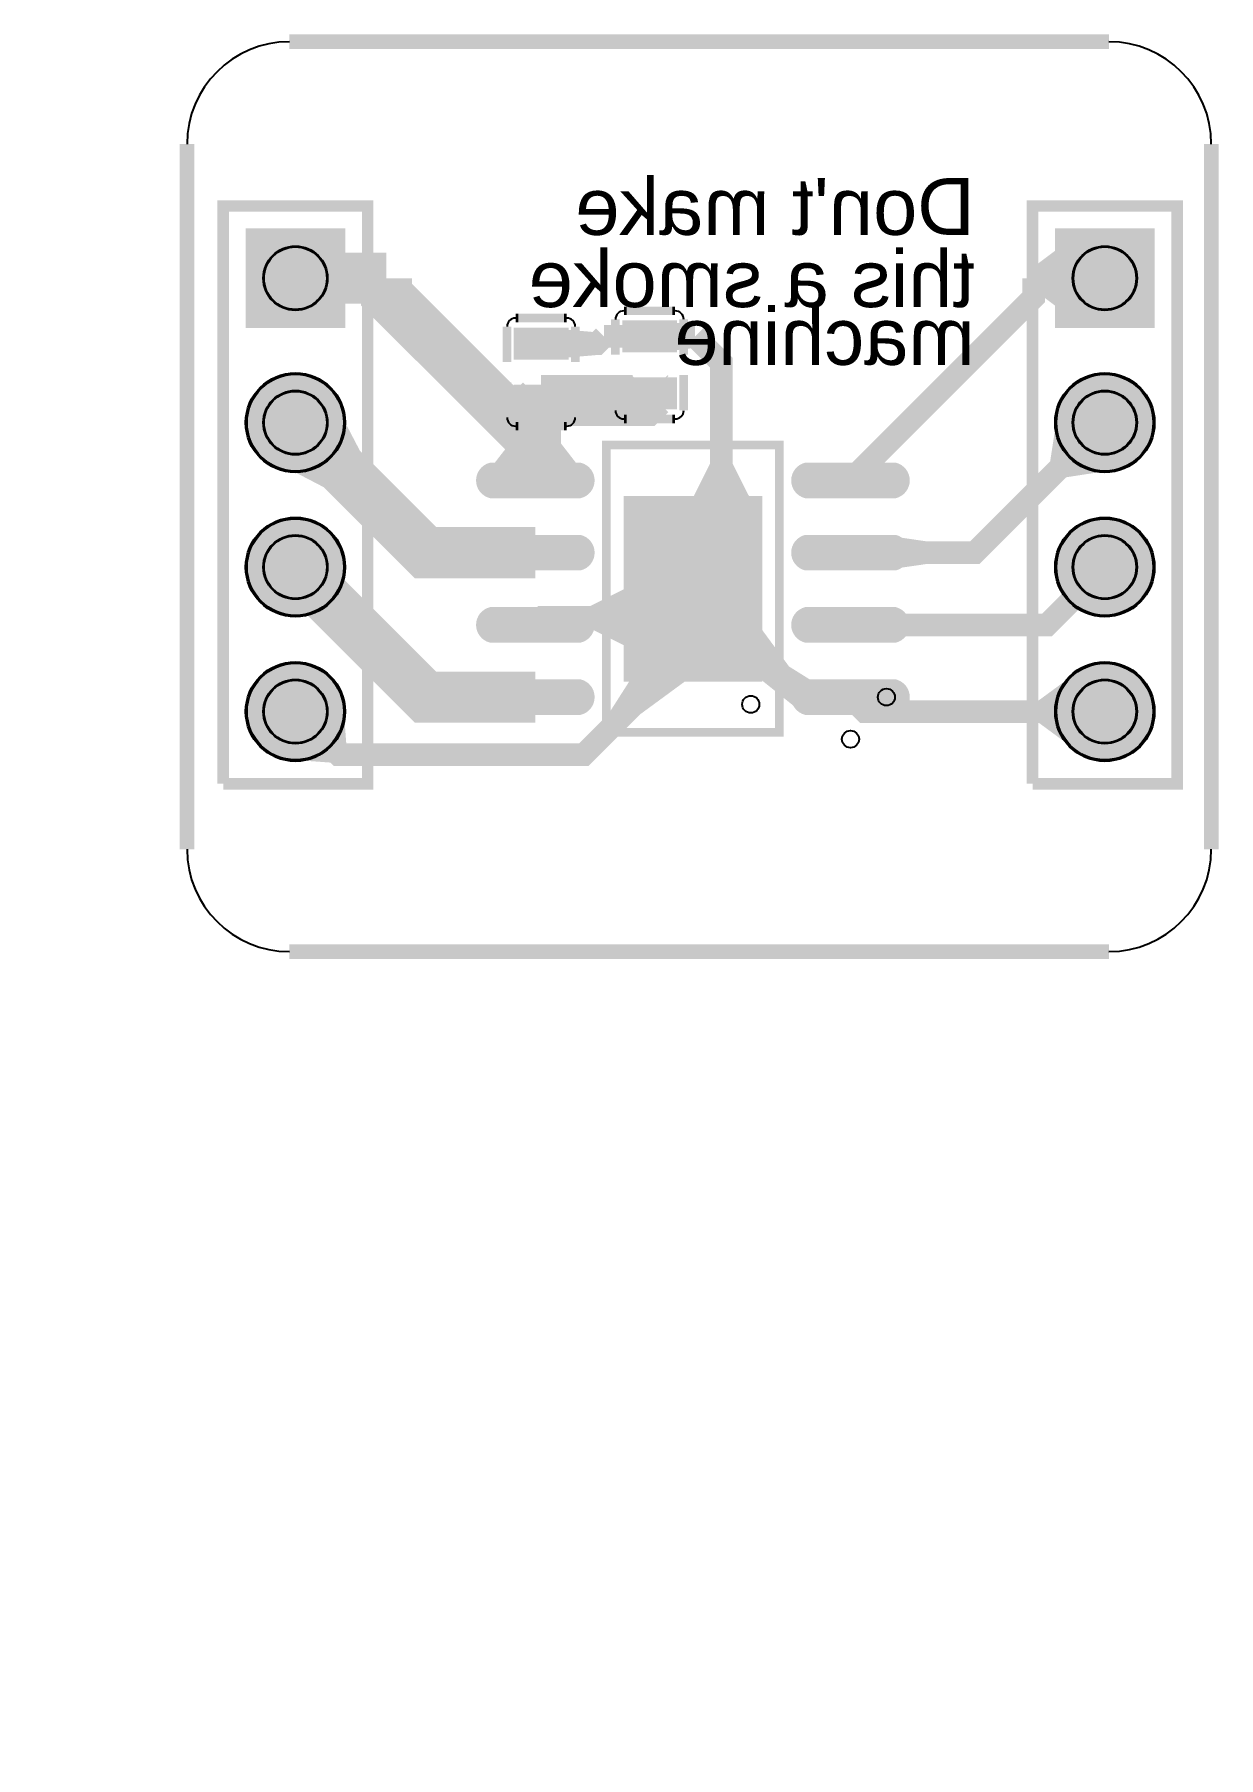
# Model space of a CAD drawing. Header units: millimetres. Extents: x -2.7 to 18.1, y -28.2 to 2.1.
import ezdxf

# ---------------------------------------------------------------- set-up
doc = ezdxf.new("R2010")
doc.units = ezdxf.units.MM
for name, color, linetype, true_color in [('BoardOutLine', 7, 'Continuous', 0xff00ff), ('BottomLayer', 7, 'Continuous', 0x0000ff), ('BottomSilkLayer', 7, 'Continuous', 0x66cc33), ('BottomSolderMaskLayer', 7, 'Continuous', 0xaa00ff), ('Document', 7, 'Continuous', 0xffffff), ('Multi-Layer', 7, 'Continuous', 0xc0c0c0), ('TopLayer', 7, 'Continuous', 0xff0000), ('TopPasteMaskLayer', 7, 'Continuous', 0x808080), ('TopSilkLayer', 7, 'Continuous', 0xffcc00), ('TopSolderMaskLayer', 7, 'Continuous', 0x800080)]:
    doc.layers.add(name, color=color, linetype=linetype, true_color=true_color)
doc.styles.get("Standard").update_dxf_attribs({"font": 'arial.ttf'})

msp = doc.modelspace()

# ---------------------------------------------------------------- hatches: boundary and pattern name
at = {"layer": 'BottomLayer'}
for points in [[(8.162, -7.321), (8.619, -7.321), (8.59, -7.535), (8.19, -7.535)], [(8.162, -7.918), (8.619, -7.918), (8.59, -7.705), (8.19, -7.705)]]:
    msp.add_hatch(color=256, dxfattribs=at).paths.add_polyline_path(points)
at = {"layer": 'BottomSolderMaskLayer'}
for points in [[(1.03, -1.284), (1.03, -3.034), (2.78, -3.034), (2.78, -1.284)], [(15.254, -1.284), (15.254, -3.034), (17.004, -3.034), (17.004, -1.284)], [(1.03, -4.699, 1), (2.78, -4.699, 1)], [(15.254, -4.699, 1), (17.004, -4.699, 1)], [(1.03, -7.239, 1), (2.78, -7.239, 1)], [(15.254, -7.239, 1), (17.004, -7.239, 1)], [(1.03, -9.779, 1), (2.78, -9.779, 1)], [(15.254, -9.779, 1), (17.004, -9.779, 1)]]:
    msp.add_hatch(color=256, dxfattribs=at).paths.add_polyline_path(points)
at = {"layer": 'Multi-Layer'}
for points in [[(1.055, -1.309), (1.055, -3.009), (2.755, -3.009), (2.755, -1.309)], [(15.279, -1.309), (15.279, -3.009), (16.979, -3.009), (16.979, -1.309)], [(1.055, -4.699, 1), (2.755, -4.699, 1)], [(15.279, -4.699, 1), (16.979, -4.699, 1)], [(1.055, -7.239, 1), (2.755, -7.239, 1)], [(15.279, -7.239, 1), (16.979, -7.239, 1)], [(1.055, -9.779, 1), (2.755, -9.779, 1)], [(15.279, -9.779, 1), (16.979, -9.779, 1)]]:
    msp.add_hatch(color=256, dxfattribs=at).paths.add_polyline_path(points)
at = {"layer": 'TopLayer'}
for points in [[(15.279, -1.659), (15.279, -2.659), (14.879, -2.359), (14.879, -1.959)], [(8.528, -2.933), (8.528, -3.433), (7.728, -3.433), (7.728, -2.933)], [(7.728, -3.433), (7.728, -2.933), (7.728, -2.983), (7.728, -3.383)], [(8.528, -2.933), (8.528, -3.433), (8.929, -3.383), (8.929, -2.983)], [(5.823, -3.56), (5.823, -3.06), (6.623, -3.06), (6.623, -3.56)], [(6.623, -3.06), (6.623, -3.56), (7.201, -3.51), (7.201, -3.11)], [(8.528, -3.933), (8.528, -4.433), (7.728, -4.433), (7.728, -3.933)], [(5.823, -4.56), (5.823, -4.06), (6.623, -4.06), (6.623, -4.56)], [(1.852, -5.547), (2.753, -4.646), (3.041, -5.199), (2.405, -5.835)], [(15.281, -4.646), (16.182, -5.547), (15.452, -5.659), (15.169, -5.376)], [(5.389, -5.428), (6.853, -5.428), (6.571, -5.064), (5.671, -5.064)], [(5.389, -6.002, -0.785398), (5.389, -5.428), (6.853, -5.428, -0.785398), (6.853, -6.002)], [(8.89, -6.02), (9.89, -6.02), (9.59, -5.42), (9.19, -5.42)], [(10.927, -6.002, -0.785398), (10.927, -5.428), (12.391, -5.428, -0.785398), (12.391, -6.002)], [(7.69, -9.22), (7.69, -6.02), (10.09, -6.02), (10.09, -9.22)], [(5.389, -7.272, -0.785398), (5.389, -6.698), (6.853, -6.698, -0.785398), (6.853, -7.272)], [(8.592, -7.348), (8.592, -6.891), (8.805, -6.92), (8.805, -7.32)], [(9.189, -7.348), (9.189, -6.891), (8.975, -6.92), (8.975, -7.32)], [(9.162, -6.918), (9.619, -6.918), (9.59, -6.705), (9.19, -6.705)], [(10.927, -7.272, -0.785398), (10.927, -6.698), (12.391, -6.698, -0.785398), (12.391, -7.272)], [(12.391, -7.272), (12.391, -6.698), (12.991, -6.785), (12.991, -7.185)], [(7.69, -8.62), (7.69, -7.62), (7.09, -7.92), (7.09, -8.32)], [(5.389, -8.542, -0.785398), (5.389, -7.968), (6.853, -7.968, -0.785398), (6.853, -8.542)], [(8.189, -8.348), (8.189, -7.891), (7.975, -7.92), (7.975, -8.32)], [(8.592, -8.348), (8.592, -7.891), (8.805, -7.92), (8.805, -8.32)], [(9.409, -8.424), (9.086, -8.101), (8.955, -8.272), (9.238, -8.555)], [(9.189, -8.348), (9.189, -7.891), (8.975, -7.92), (8.975, -8.32)], [(9.694, -8.101), (9.371, -8.424), (9.542, -8.555), (9.825, -8.272)], [(10.927, -8.542, -0.785398), (10.927, -7.968), (12.391, -7.968, -0.785398), (12.391, -8.542)], [(10.09, -8.32), (10.09, -9.22), (10.69, -9.703), (10.69, -9.137)], [(10.873, -9.807), (10.982, -9.238), (10.473, -8.92), (10.262, -9.275)], [(5.389, -9.812, -0.785398), (5.389, -9.238), (6.853, -9.238, -0.785398), (6.853, -9.812)], [(8.79, -9.22), (7.79, -9.22), (7.407, -9.82), (7.973, -9.82)], [(10.927, -9.812, -0.785398), (10.927, -9.238), (12.391, -9.238, -0.785398), (12.391, -9.812)], [(15.567, -10.416), (15.567, -9.142), (14.972, -9.579), (14.972, -9.979)], [(1.852, -10.627), (2.753, -9.726), (2.802, -10.394), (2.52, -10.676)]]:
    msp.add_hatch(color=256, dxfattribs=at).paths.add_polyline_path(points)
at = {"layer": 'TopPasteMaskLayer'}
for points in [[(8.528, -2.933), (8.528, -3.433), (7.728, -3.433), (7.728, -2.933)], [(5.823, -3.56), (5.823, -3.06), (6.623, -3.06), (6.623, -3.56)], [(8.528, -3.933), (8.528, -4.433), (7.728, -4.433), (7.728, -3.933)], [(5.823, -4.56), (5.823, -4.06), (6.623, -4.06), (6.623, -4.56)], [(5.389, -6.002, -0.785398), (5.389, -5.428), (6.853, -5.428, -0.785398), (6.853, -6.002)], [(10.927, -6.002, -0.785398), (10.927, -5.428), (12.391, -5.428, -0.785398), (12.391, -6.002)], [(7.69, -9.22), (7.69, -6.02), (10.09, -6.02), (10.09, -9.22)], [(5.389, -7.272, -0.785398), (5.389, -6.698), (6.853, -6.698, -0.785398), (6.853, -7.272)], [(10.927, -7.272, -0.785398), (10.927, -6.698), (12.391, -6.698, -0.785398), (12.391, -7.272)], [(5.389, -8.542, -0.785398), (5.389, -7.968), (6.853, -7.968, -0.785398), (6.853, -8.542)], [(10.927, -8.542, -0.785398), (10.927, -7.968), (12.391, -7.968, -0.785398), (12.391, -8.542)], [(5.389, -9.812, -0.785398), (5.389, -9.238), (6.853, -9.238, -0.785398), (6.853, -9.812)], [(10.927, -9.812, -0.785398), (10.927, -9.238), (12.391, -9.238, -0.785398), (12.391, -9.812)]]:
    msp.add_hatch(color=256, dxfattribs=at).paths.add_polyline_path(points)
at = {"layer": 'TopSolderMaskLayer'}
for points in [[(1.03, -1.284), (1.03, -3.034), (2.78, -3.034), (2.78, -1.284)], [(15.254, -1.284), (15.254, -3.034), (17.004, -3.034), (17.004, -1.284)], [(5.742, -3.592), (5.742, -3.028), (6.704, -3.028), (6.704, -3.592)], [(8.609, -2.901), (8.609, -3.465), (7.647, -3.465), (7.647, -2.901)], [(1.03, -4.699, 1), (2.78, -4.699, 1)], [(8.609, -3.901), (8.609, -4.465), (7.647, -4.465), (7.647, -3.901)], [(15.254, -4.699, 1), (17.004, -4.699, 1)], [(5.742, -4.592), (5.742, -4.028), (6.704, -4.028), (6.704, -4.592)], [(5.324, -6.027, -0.785398), (5.324, -5.403), (6.918, -5.403, -0.785398), (6.918, -6.027)], [(10.862, -6.027, -0.785398), (10.862, -5.403), (12.456, -5.403, -0.785398), (12.456, -6.027)], [(7.671, -9.254), (7.671, -5.986), (10.109, -5.986), (10.109, -9.254)], [(1.03, -7.239, 1), (2.78, -7.239, 1)], [(15.254, -7.239, 1), (17.004, -7.239, 1)], [(5.324, -7.297, -0.785398), (5.324, -6.673), (6.918, -6.673, -0.785398), (6.918, -7.297)], [(10.862, -7.297, -0.785398), (10.862, -6.673), (12.456, -6.673, -0.785398), (12.456, -7.297)], [(5.324, -8.567, -0.785398), (5.324, -7.943), (6.918, -7.943, -0.785398), (6.918, -8.567)], [(10.862, -8.567, -0.785398), (10.862, -7.943), (12.456, -7.943, -0.785398), (12.456, -8.567)], [(1.03, -9.779, 1), (2.78, -9.779, 1)], [(15.254, -9.779, 1), (17.004, -9.779, 1)], [(5.324, -9.837, -0.785398), (5.324, -9.213), (6.918, -9.213, -0.785398), (6.918, -9.837)], [(10.862, -9.837, -0.785398), (10.862, -9.213), (12.456, -9.213, -0.785398), (12.456, -9.837)]]:
    msp.add_hatch(color=256, dxfattribs=at).paths.add_polyline_path(points)

# ---------------------------------------------------------------- linework, layer by layer
at = {"layer": 'BoardOutLine', "const_width": 0.254}
for points in [[(1.8, 2), (16.2, 2)], [(0, -12.2), (0, 0.2)], [(18, 0.2), (18, -12.2)], [(16.2, -14), (1.8, -14)]]:
    msp.add_lwpolyline(points, dxfattribs=at)
at = {"layer": 'BoardOutLine'}
for centre, start, end in [((1.8, 0.2), 90, 180), ((16.2, 0.2), 0, 90), ((1.8, -12.2), 180, 270), ((16.2, -12.2), 270, 0)]:
    msp.add_arc(centre, 1.8, start, end, dxfattribs=at)
at = {"layer": 'BottomLayer', "const_width": 0.4}
msp.add_lwpolyline([(8.39, -7.12), (8.39, -8.12)], dxfattribs=at)
at = {"layer": 'BottomSilkLayer', "const_width": 0.203}
for points in [[(0.635, -11.049), (3.175, -11.049), (3.175, -0.889), (0.635, -0.889), (0.635, -2.794)], [(14.859, -11.049), (17.399, -11.049), (17.399, -0.889), (14.859, -0.889), (14.859, -2.794)], [(0.635, -11.049), (0.635, -2.794)], [(14.859, -11.049), (14.859, -2.794)]]:
    msp.add_lwpolyline(points, dxfattribs=at)
at = {"layer": 'BottomSolderMaskLayer'}
for centre, radius in [((1.905, -2.159), 0.566), ((16.129, -2.159), 0.566), ((1.905, -4.699), 0.875), ((16.129, -4.699), 0.875), ((1.905, -4.699), 0.566), ((16.129, -4.699), 0.566), ((1.905, -7.239), 0.875), ((16.129, -7.239), 0.875), ((1.905, -7.239), 0.566), ((16.129, -7.239), 0.566), ((1.905, -9.779), 0.875), ((16.129, -9.779), 0.875), ((1.905, -9.779), 0.566), ((16.129, -9.779), 0.566)]:
    msp.add_circle(centre, radius, dxfattribs=at)
at = {"layer": 'Document'}
msp.add_circle((12.29, -9.525), 0.15, dxfattribs=at)
at = {"layer": 'Multi-Layer'}
for centre, radius in [((1.905, -2.159), 0.55), ((16.129, -2.159), 0.55), ((1.905, -4.699), 0.85), ((16.129, -4.699), 0.85), ((1.905, -4.699), 0.55), ((16.129, -4.699), 0.55), ((1.905, -7.239), 0.85), ((16.129, -7.239), 0.85), ((1.905, -7.239), 0.55), ((16.129, -7.239), 0.55), ((1.905, -9.779), 0.85), ((16.129, -9.779), 0.85), ((1.905, -9.779), 0.55), ((16.129, -9.779), 0.55)]:
    msp.add_circle(centre, radius, dxfattribs=at)
at = {"layer": 'TopLayer'}
for points, const_width in [([(1.905, -2.159), (3.505, -2.159)], 0.9), ([(6.121, -5.064), (3.506, -2.449), (3.506, -2.159)], 0.9), ([(11.659, -5.715), (14.879, -2.494), (14.879, -2.159)], 0.4), ([(16.129, -2.159), (14.879, -2.159)], 0.4), ([(6.223, -3.31), (7.201, -3.31), (7.328, -3.183)], 0.4), ([(7.728, -3.183), (7.327, -3.183)], 0.4), ([(7.727, -3.183), (8.128, -3.183)], 0.4), ([(8.128, -3.183), (8.928, -3.183)], 0.4), ([(8.928, -3.183), (9.39, -3.645), (9.39, -7.12)], 0.4), ([(6.121, -5.065), (6.121, -4.412), (6.223, -4.31)], 0.9), ([(6.223, -4.31), (8.026, -4.31), (8.141, -4.196)], 0.9), ([(6.223, -4.311), (6.223, -4.31)], 0.9), ([(8.141, -4.196), (8.128, -4.183)], 0.9), ([(6.121, -6.985), (4.191, -6.985), (1.905, -4.699)], 0.9), ([(11.659, -6.985), (13.843, -6.985), (16.129, -4.699)], 0.4), ([(6.121, -5.715), (6.121, -5.065)], 0.9), ([(6.121, -9.525), (4.191, -9.525), (1.905, -7.239)], 0.9), ([(9.39, -7.12), (8.39, -7.12)], 0.4), ([(11.659, -8.255), (15.113, -8.255), (16.129, -7.239)], 0.4), ([(8.89, -8.12), (8.89, -7.62)], 0.4), ([(1.905, -9.779), (2.662, -10.536), (6.975, -10.536), (9.39, -8.12)], 0.4), ([(8.39, -8.12), (6.256, -8.12), (6.121, -8.255)], 0.4), ([(8.89, -8.12), (8.39, -8.12)], 0.4), ([(9.39, -8.12), (8.89, -8.12)], 0.4), ([(9.39, -8.12), (10.795, -9.525), (11.659, -9.525)], 0.4), ([(11.659, -9.525), (11.913, -9.779), (16.129, -9.779)], 0.4)]:
    msp.add_lwpolyline(points, dxfattribs=dict(at, const_width=const_width))
at = {"layer": 'TopSilkLayer', "const_width": 0.15}
for points in [[(7.678, -2.733), (7.728, -2.733)], [(8.528, -2.733), (7.728, -2.733)], [(8.578, -2.733), (8.528, -2.733)], [(5.623, -3.63), (5.623, -3.01)], [(5.773, -2.86), (5.823, -2.86)], [(5.823, -2.86), (6.623, -2.86)], [(6.673, -2.86), (6.623, -2.86)], [(6.823, -3.63), (6.823, -3.01)], [(7.528, -3.503), (7.528, -2.883)], [(8.728, -3.503), (8.728, -2.883)], [(5.623, -3.99), (5.623, -4.61)], [(6.823, -3.99), (6.823, -4.61)], [(7.528, -3.863), (7.528, -4.483)], [(8.728, -3.863), (8.728, -4.483)], [(5.773, -4.76), (5.823, -4.76)], [(5.823, -4.76), (6.623, -4.76)], [(6.673, -4.76), (6.623, -4.76)], [(7.678, -4.633), (7.728, -4.633)], [(8.528, -4.633), (7.728, -4.633)], [(8.578, -4.633), (8.528, -4.633)]]:
    msp.add_lwpolyline(points, dxfattribs=at)
at = {"layer": 'TopSilkLayer', "const_width": 0.152}
msp.add_lwpolyline([(10.411, -10.146), (7.369, -10.146), (7.369, -5.094), (10.411, -5.094), (10.411, -10.146)], close=True, dxfattribs=at)
at = {"layer": 'TopSilkLayer'}
for centre in [(9.906, -9.652), (11.659, -10.264)]:
    msp.add_circle(centre, 0.15, dxfattribs=at)
for centre, start, end in [((5.773, -3.01), 90, 180), ((6.673, -3.01), 0, 90), ((7.678, -2.883), 90, 180), ((8.578, -2.883), 0, 90), ((7.678, -4.483), 180, 270), ((8.578, -4.483), 270, 0), ((5.773, -4.61), 180, 270), ((6.673, -4.61), 270, 0)]:
    msp.add_arc(centre, 0.15, start, end, dxfattribs=at)
at = {"layer": 'TopSolderMaskLayer'}
for centre, radius in [((1.905, -2.159), 0.566), ((16.129, -2.159), 0.566), ((1.905, -4.699), 0.875), ((16.129, -4.699), 0.875), ((1.905, -4.699), 0.566), ((16.129, -4.699), 0.566), ((1.905, -7.239), 0.875), ((16.129, -7.239), 0.875), ((1.905, -7.239), 0.566), ((16.129, -7.239), 0.566), ((1.905, -9.779), 0.875), ((16.129, -9.779), 0.875), ((1.905, -9.779), 0.566), ((16.129, -9.779), 0.566)]:
    msp.add_circle(centre, radius, dxfattribs=at)

# ---------------------------------------------------------------- texts
at = {"layer": 'BottomSilkLayer', "text_generation_flag": 2}
for s, p in [("Don't make", (13.843, -1.397)), ('this a smoke', (13.843, -2.667)), ('machine', (13.843, -3.683))]:
    msp.add_text(s, height=1, dxfattribs=at).set_placement(p)

doc.saveas('drawing.dxf')
